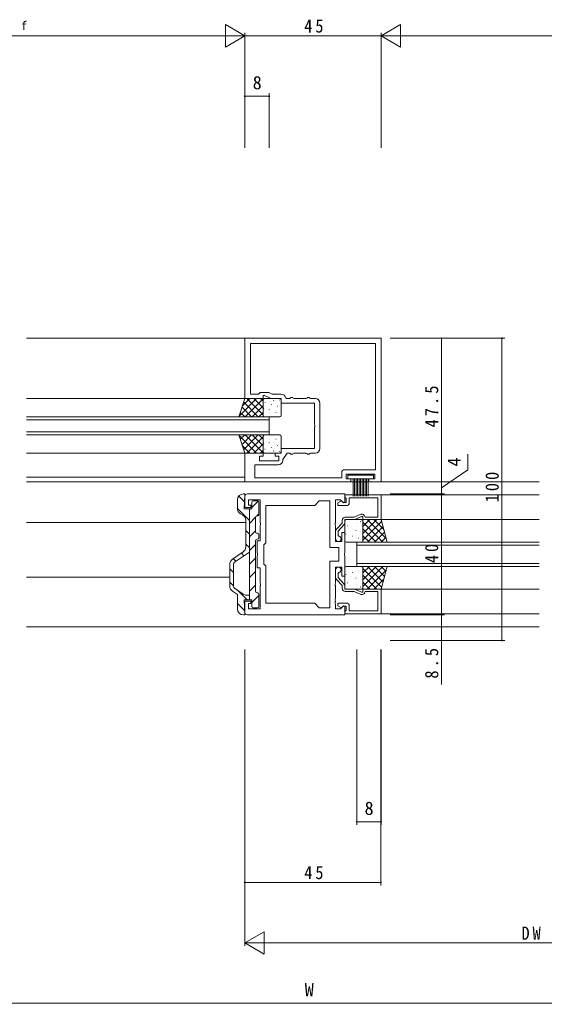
# Model space of a CAD drawing. Units: millimetres, scale not verified. Extents: x -841 to 746, y -594 to 534.
# Drawn here: x 89.4 to 262.9, y -304.6 to 20.7 of the extents above; entities that cross this region are included whole.
import ezdxf
from ezdxf.enums import TextEntityAlignment as Align

# ---------------------------------------------------------------- set-up
doc = ezdxf.new("R2010")
doc.units = ezdxf.units.MM
doc.header["$LTSCALE"] = 2
for name, color, linetype, lineweight in [('0-3_YKK_12', 2, 'Continuous', 9), ('0-5_YKK_D', 6, 'Continuous', 9), ('0-6_YKK_13', 4, 'Continuous', 9), ('0-7_YKK_11', 7, 'Continuous', 9)]:
    doc.layers.add(name, color=color, linetype=linetype, lineweight=lineweight)
doc.styles.add('ＭＳ ゴシック', font='')
doc.styles.get('ＭＳ ゴシック').set_extended_font_data('MS Gothic')

msp = doc.modelspace()

# ---------------------------------------------------------------- linework, layer by layer
at = {"layer": '0-3_YKK_12'}
for p, q in [((163.87, -84.644), (91.62, -84.644)), ((163.87, -104.644), (91.62, -104.644)), ((171.87, -110.644), (91.62, -110.644)), ((171.87, -111.644), (91.62, -111.644)), ((171.87, -110.644), (171.87, -116.644)), ((171.87, -115.644), (91.62, -115.644)), ((171.87, -116.644), (91.62, -116.644)), ((163.87, -122.644), (91.62, -122.644)), ((163.87, -130.644), (91.62, -130.644)), ((261.119, -132.144), (91.62, -132.144)), ((196.87, -136.444), (261.119, -136.444)), ((164.17, -145.644), (91.62, -145.644)), ((208.87, -144.644), (261.119, -144.644)), ((200.87, -152.144), (261.119, -152.144)), ((200.87, -160.144), (200.87, -152.144)), ((200.87, -153.144), (261.119, -153.144)), ((200.87, -159.144), (261.119, -159.144)), ((200.87, -160.144), (261.119, -160.144)), ((158.87, -163.644), (91.62, -163.644)), ((208.87, -167.644), (261.119, -167.644)), ((196.87, -175.844), (261.119, -175.844)), ((196.871, -175.845), (204.879, -175.845)), ((261.119, -180.144), (91.62, -180.144))]:
    msp.add_line(p, q, dxfattribs=at)
at = {"layer": '0-5_YKK_D'}
for p, q in [((163.867, 15.354), (157.459, 19.054)), ((157.459, 19.054), (157.459, 11.654)), ((163.867, -21.646), (163.867, 16.354)), ((163.867, -21.646), (163.867, 16.354)), ((208.87, 15.354), (215.279, 19.054)), ((208.87, -21.646), (208.87, 16.354)), ((208.87, -21.646), (208.87, 16.354)), ((215.279, 11.654), (215.279, 19.054)), ((18.757, 15.354), (156.467, 15.354)), ((163.867, 15.354), (151.05, 15.354)), ((163.867, 15.354), (157.459, 11.654)), ((163.867, 15.354), (208.87, 15.354)), ((208.87, 15.354), (215.279, 11.654)), ((208.87, 15.354), (221.687, 15.354)), ((216.27, 15.354), (353.969, 15.354)), ((163.87, -21.646), (163.87, -3.646)), ((163.87, -4.646), (171.87, -4.646)), ((171.87, -21.646), (171.87, -3.646)), ((211.87, -84.644), (249.87, -84.644)), ((211.87, -84.644), (229.87, -84.644)), ((228.87, -84.644), (228.87, -132.144)), ((248.87, -84.644), (248.87, -184.644)), ((228.87, -132.144), (228.87, -136.144)), ((211.87, -136.144), (229.87, -136.144)), ((211.87, -136.144), (229.87, -136.144)), ((228.87, -136.144), (228.87, -176.144)), ((211.87, -176.144), (229.87, -176.144)), ((211.87, -176.144), (229.87, -176.144)), ((211.87, -184.644), (249.87, -184.644)), ((211.87, -184.644), (229.87, -184.644)), ((163.87, -187.644), (163.87, -265.644)), ((200.87, -187.644), (200.87, -245.644)), ((208.869, -187.644), (208.869, -265.644)), ((208.87, -187.644), (208.87, -245.644)), ((208.87, -244.644), (200.87, -244.644)), ((163.87, -247.644), (163.87, -285.645)), ((163.87, -264.644), (208.869, -264.644)), ((163.87, -284.645), (170.279, -280.945)), ((170.279, -288.345), (170.279, -280.945)), ((163.87, -284.645), (170.279, -288.345)), ((163.87, -284.645), (176.688, -284.645)), ((171.27, -284.645), (348.969, -284.644)), ((352.969, -304.644), (19.769, -304.645))]:
    msp.add_line(p, q, dxfattribs=at)
for points in [[(228.87, -134.144), (237.57, -128.234), (237.57, -122.988)], [(228.87, -176.144), (228.87, -184.644), (228.87, -199.152)]]:
    msp.add_lwpolyline(points, dxfattribs=at)
for centre, start, end in [((163.87, -4.646), 0, 180), ((163.87, -4.646), 180, 0), ((171.87, -4.646), 0, 180), ((171.87, -4.646), 180, 0), ((228.87, -84.644), 90, 270), ((228.87, -84.644), 270, 90), ((248.87, -84.644), 90, 270), ((248.87, -84.644), 270, 90), ((228.87, -132.144), 90, 270), ((228.87, -132.144), 90, 270), ((228.87, -132.144), 270, 90), ((228.87, -132.144), 270, 90), ((228.87, -136.144), 90, 270), ((228.87, -136.144), 90, 270), ((228.87, -136.144), 270, 90), ((228.87, -136.144), 270, 90), ((228.87, -176.144), 90, 270), ((228.87, -176.144), 90, 270), ((228.87, -176.144), 270, 90), ((228.87, -176.144), 270, 90), ((228.87, -184.644), 90, 270), ((228.87, -184.644), 270, 90), ((248.87, -184.644), 90, 270), ((248.87, -184.644), 270, 90), ((200.87, -244.644), 0, 180), ((200.87, -244.644), 180, 0), ((208.87, -244.644), 0, 180), ((208.87, -244.644), 180, 0), ((163.87, -264.644), 0, 180), ((163.87, -264.644), 180, 0), ((208.869, -264.644), 0, 180), ((208.869, -264.644), 180, 0)]:
    msp.add_arc(centre, 0.128, start, end, dxfattribs=at)
at = {"layer": '0-6_YKK_13'}
for p, q in [((161.943, -110.424), (167.723, -104.644)), ((163.066, -107.056), (165.478, -104.644)), ((163.475, -105.829), (168.29, -110.644)), ((163.968, -110.644), (169.87, -104.743)), ((164.535, -104.644), (169.87, -109.979)), ((166.213, -110.644), (169.87, -106.988)), ((166.78, -104.644), (169.87, -107.734)), ((169.026, -104.644), (169.87, -105.489)), ((169.87, -105.144), (169.87, -110.144)), ((169.965, -107.271), (169.972, -107.278)), ((175.37, -104.644), (170.37, -104.644)), ((170.491, -105.879), (170.514, -105.923)), ((171.947, -105.452), (171.955, -105.459)), ((172.682, -106.522), (172.706, -106.566)), ((173.361, -105.28), (173.45, -105.327)), ((174.572, -107.113), (174.596, -107.157)), ((175.306, -105.088), (175.33, -105.132)), ((175.87, -110.144), (175.87, -105.144)), ((162.352, -109.197), (163.8, -110.644)), ((162.914, -107.513), (166.045, -110.644)), ((168.458, -110.644), (169.87, -109.233)), ((170.058, -107.955), (170.082, -107.999)), ((171.837, -108.17), (171.925, -108.217)), ((171.948, -108.547), (171.972, -108.591)), ((172.132, -109.213), (172.14, -109.22)), ((174.14, -109.19), (174.164, -109.234)), ((174.152, -107.427), (174.16, -107.434)), ((170.37, -110.644), (175.37, -110.644)), ((171.516, -110.623), (171.527, -110.644)), ((161.943, -116.865), (167.723, -122.644)), ((162.352, -118.092), (163.8, -116.644)), ((162.914, -119.776), (166.045, -116.644)), ((163.475, -121.46), (168.29, -116.644)), ((163.968, -116.644), (169.87, -122.546)), ((166.213, -116.644), (169.87, -120.301)), ((168.458, -116.644), (169.87, -118.056)), ((170.37, -116.644), (175.37, -116.644)), ((171.516, -116.665), (171.527, -116.644)), ((163.066, -120.232), (165.478, -122.644)), ((164.535, -122.644), (169.87, -117.31)), ((166.78, -122.644), (169.87, -119.555)), ((169.87, -122.144), (169.87, -117.144)), ((169.965, -120.017), (169.972, -120.011)), ((170.058, -119.333), (170.082, -119.289)), ((171.837, -119.119), (171.925, -119.072)), ((171.948, -118.742), (171.972, -118.698)), ((172.132, -118.076), (172.14, -118.069)), ((174.14, -118.099), (174.164, -118.055)), ((174.152, -119.862), (174.16, -119.855)), ((174.572, -120.175), (174.596, -120.131)), ((175.87, -117.144), (175.87, -122.144)), ((169.026, -122.644), (169.87, -121.8)), ((175.37, -122.644), (170.37, -122.644)), ((170.491, -121.41), (170.514, -121.366)), ((171.947, -121.837), (171.955, -121.83)), ((172.682, -120.767), (172.706, -120.723)), ((173.361, -122.008), (173.45, -121.961)), ((175.306, -122.2), (175.33, -122.156)), ((197.87, -129.915), (197.87, -131.115)), ((206.37, -129.915), (197.87, -129.915)), ((206.37, -131.115), (206.37, -129.915)), ((197.87, -131.115), (206.37, -131.115)), ((199.62, -131.115), (199.62, -136.915)), ((200.12, -131.115), (200.12, -136.915)), ((200.62, -131.115), (200.62, -136.915)), ((201.12, -131.115), (201.12, -136.915)), ((201.62, -131.115), (201.62, -136.915)), ((202.12, -131.115), (202.12, -136.915)), ((202.62, -131.115), (202.62, -136.915)), ((203.12, -131.115), (203.12, -136.915)), ((203.62, -131.115), (203.62, -136.915)), ((204.12, -131.115), (204.12, -136.915)), ((204.62, -131.115), (204.62, -136.915)), ((163.57, -136.145), (163.37, -136.145)), ((163.57, -141.145), (163.87, -136.464)), ((161.37, -138.145), (161.37, -140.987)), ((163.719, -138.813), (161.805, -136.899)), ((168.246, -138.527), (166.17, -140.603)), ((166.17, -140.844), (166.17, -138.944)), ((166.67, -138.444), (167.97, -138.444)), ((168.47, -142.945), (168.47, -138.944)), ((165.37, -144.954), (161.37, -140.954)), ((162.378, -142.723), (163.163, -143.172)), ((165.87, -141.145), (163.57, -141.145)), ((165.37, -171.144), (165.37, -141.145)), ((165.628, -141.145), (165.37, -141.403)), ((168.47, -142.793), (167.815, -143.448)), ((164.17, -153.688), (164.17, -144.908)), ((167.373, -143.89), (165.37, -145.893)), ((167.37, -143.945), (167.37, -148.644)), ((167.87, -143.445), (167.97, -143.445)), ((196.871, -151.643), (196.871, -145.143)), ((197.37, -144.643), (202.37, -144.643)), ((198.194, -144.698), (198.201, -144.705)), ((198.459, -145.361), (198.483, -145.404)), ((200.65, -146.004), (200.674, -146.047)), ((202.062, -145.322), (202.151, -145.369)), ((202.381, -144.854), (202.388, -144.86)), ((202.871, -149.232), (207.459, -144.643)), ((202.871, -146.986), (205.214, -144.643)), ((202.871, -144.741), (202.969, -144.643)), ((202.871, -145.143), (202.871, -151.643)), ((202.871, -151.477), (209.046, -145.301)), ((202.871, -145.487), (209.526, -152.143)), ((204.271, -144.643), (210.543, -150.915)), ((206.516, -144.643), (209.726, -147.853)), ((208.761, -144.643), (208.91, -144.792)), ((165.37, -149.445), (164.17, -148.245)), ((167.37, -148.383), (165.37, -150.383)), ((167.87, -149.144), (167.971, -149.144)), ((168.471, -150.644), (168.471, -149.644)), ((197.292, -149.462), (197.316, -149.506)), ((197.686, -146.705), (197.775, -146.752)), ((198.026, -147.437), (198.05, -147.481)), ((198.676, -148.726), (198.684, -148.732)), ((199.916, -148.028), (199.94, -148.072)), ((200.538, -148.212), (200.626, -148.258)), ((200.659, -146.906), (200.666, -146.913)), ((202.108, -148.671), (202.132, -148.715)), ((202.54, -146.595), (202.564, -146.639)), ((202.864, -148.881), (202.871, -148.887)), ((202.871, -147.733), (207.281, -152.143)), ((204.449, -152.143), (209.519, -147.074)), ((206.694, -152.143), (209.991, -148.846)), ((165.37, -153.935), (164.17, -152.735)), ((167.37, -152.873), (165.37, -154.873)), ((167.37, -168.344), (167.37, -151.644)), ((167.971, -151.144), (167.87, -151.144)), ((196.871, -151.558), (196.884, -151.582)), ((202.37, -152.143), (197.37, -152.143)), ((198.75, -152.13), (198.757, -152.143)), ((199.484, -150.105), (199.508, -150.149)), ((200.844, -150.667), (200.851, -150.674)), ((201.374, -150.696), (201.398, -150.74)), ((202.871, -149.978), (205.036, -152.143)), ((208.939, -152.143), (210.464, -150.618)), ((159.747, -157.752), (163.294, -155.343)), ((160.421, -158.741), (165.37, -155.376)), ((163.555, -156.61), (162.695, -155.75)), ((158.871, -159.407), (158.87, -166.688)), ((160.883, -158.427), (160.021, -157.566)), ((160.071, -159.403), (160.07, -166.686)), ((167.37, -157.363), (165.37, -159.363)), ((160.071, -162.105), (158.871, -160.905)), ((167.37, -161.853), (165.37, -163.853)), ((196.871, -160.643), (196.871, -167.143)), ((196.871, -160.729), (196.884, -160.704)), ((202.37, -160.143), (197.37, -160.143)), ((198.75, -160.157), (198.757, -160.143)), ((199.484, -162.182), (199.508, -162.138)), ((200.844, -161.619), (200.851, -161.613)), ((201.374, -161.59), (201.398, -161.546)), ((202.871, -166.799), (209.526, -160.143)), ((202.871, -164.554), (207.281, -160.143)), ((202.871, -162.309), (205.036, -160.143)), ((202.871, -167.143), (202.871, -160.643)), ((202.871, -160.81), (209.046, -166.985)), ((204.271, -167.643), (210.543, -161.372)), ((204.449, -160.143), (209.519, -165.213)), ((206.694, -160.143), (209.991, -163.44)), ((208.939, -160.143), (210.464, -161.668)), ((160.07, -166.595), (158.87, -165.395)), ((197.292, -162.825), (197.316, -162.781)), ((197.686, -165.582), (197.775, -165.535)), ((198.026, -164.849), (198.05, -164.806)), ((198.676, -163.561), (198.684, -163.554)), ((199.916, -164.258), (199.94, -164.214)), ((200.538, -164.075), (200.626, -164.028)), ((200.659, -165.38), (200.666, -165.373)), ((202.108, -163.615), (202.132, -163.571)), ((202.54, -165.692), (202.564, -165.648)), ((202.864, -163.405), (202.871, -163.399)), ((202.871, -163.055), (207.459, -167.643)), ((202.871, -165.3), (205.214, -167.643)), ((206.516, -167.643), (209.726, -164.433)), ((159.747, -168.343), (161.37, -169.444)), ((160.42, -167.348), (163.289, -169.298)), ((164.62, -171.144), (161.677, -168.202)), ((167.37, -166.343), (165.37, -168.343)), ((167.87, -168.844), (167.97, -168.844)), ((197.37, -167.643), (202.37, -167.643)), ((198.194, -167.589), (198.201, -167.582)), ((198.459, -166.926), (198.483, -166.882)), ((200.65, -166.283), (200.674, -166.239)), ((202.062, -166.964), (202.151, -166.918)), ((202.381, -167.433), (202.388, -167.426)), ((202.871, -167.545), (202.969, -167.643)), ((208.761, -167.643), (208.91, -167.494)), ((161.37, -174.144), (161.37, -169.444)), ((163.805, -174.82), (161.37, -172.385)), ((163.57, -171.144), (163.87, -175.825)), ((165.87, -171.144), (163.57, -171.144)), ((164.414, -169.644), (165.37, -169.644)), ((168.47, -169.733), (166.17, -172.034)), ((166.17, -171.444), (166.17, -173.345)), ((168.47, -169.345), (168.47, -173.345)), ((166.67, -173.845), (167.97, -173.845)), ((163.57, -176.144), (163.37, -176.144))]:
    msp.add_line(p, q, dxfattribs=at)
for points in [[(161.87, -110.644), (163.87, -104.644), (169.87, -104.644), (169.87, -110.644)], [(161.87, -116.644), (163.87, -122.644), (169.87, -122.644), (169.87, -116.644)], [(210.871, -152.143), (208.871, -144.643), (202.871, -144.643), (202.871, -152.143)], [(210.871, -160.143), (208.871, -167.643), (202.871, -167.643), (202.871, -160.143)]]:
    msp.add_lwpolyline(points, close=True, dxfattribs=at)
for centre, radius, start, end in [((170.37, -105.144), 0.5, 90, 180), ((175.37, -105.144), 0.5, 0, 90), ((170.37, -110.144), 0.5, 180, 270), ((175.37, -110.144), 0.5, 270, 0), ((170.37, -117.144), 0.5, 90, 180), ((175.37, -117.144), 0.5, 0, 90), ((170.37, -122.144), 0.5, 180, 270), ((175.37, -122.144), 0.5, 270, 0), ((163.37, -138.145), 2, 90, 180), ((163.57, -136.445), 0.3, 356.34024, 90), ((166.67, -138.944), 0.5, 90.00359, 180.00359), ((167.97, -138.944), 0.5, 0.00359, 90.00359), ((163.37, -140.987), 2, 180, 240.25461), ((165.87, -140.845), 0.3, 270, 0.00359), ((167.97, -142.945), 0.5, 270, 0.00359), ((162.17, -144.908), 2, 0, 60.25461), ((167.87, -143.945), 0.5, 90.00003, 180), ((197.37, -145.143), 0.5, 90, 180), ((202.37, -145.143), 0.5, 0, 90), ((167.87, -148.644), 0.5, 180, 270.00359), ((167.971, -149.644), 0.5, 0.00359, 90.00359), ((167.87, -151.644), 0.5, 90.02863, 180), ((167.971, -150.644), 0.5, 270.00359, 0.00359), ((197.37, -151.643), 0.5, 180, 270), ((202.37, -151.643), 0.5, 270, 0), ((162.17, -153.688), 2, 304.18898, 0), ((160.871, -159.407), 2, 124.18898, 179.9971), ((160.871, -159.403), 0.8, 124.21613, 179.9971), ((197.37, -160.643), 0.5, 90, 180), ((202.37, -160.643), 0.5, 0, 90), ((160.87, -166.688), 2, 179.9971, 235.83192), ((160.87, -166.686), 0.8, 179.9971, 235.78386), ((167.87, -168.344), 0.5, 180, 270), ((167.97, -169.344), 0.5, 359.9964, 90), ((197.37, -167.143), 0.5, 180, 270), ((202.37, -167.143), 0.5, 270, 0), ((164.414, -167.644), 2, 235.78386, 270), ((165.87, -171.444), 0.3, 359.9964, 90), ((163.37, -174.144), 2, 180, 270), ((166.67, -173.345), 0.5, 179.9964, 269.9964), ((167.97, -173.345), 0.5, 269.9964, 359.9964), ((163.57, -175.844), 0.3, 270, 3.65974)]:
    msp.add_arc(centre, radius, start, end, dxfattribs=at)
at = {"layer": '0-7_YKK_11'}
for p, q in [((207.07, -128.144), (207.07, -86.444)), ((188.67, -106.144), (188.67, -121.144)), ((196.87, -128.144), (207.07, -128.144)), ((193.87, -151.043), (193.87, -148.523)), ((193.87, -161.245), (193.87, -163.764)), ((186.94, -172.344), (170.8, -172.344)), ((196.87, -176.144), (164.67, -176.144))]:
    msp.add_line(p, q, dxfattribs=at)
for points in [[(208.87, -132.144), (208.87, -84.644), (163.87, -84.644), (163.87, -104.644), (169.87, -104.644), (169.87, -103.644), (170.37, -103.644), (172.515, -104.644), (175.87, -104.644), (175.87, -106.144), (186.87, -106.144), (186.87, -113.186), (186.99, -113.369), (186.99, -113.919), (186.87, -114.103), (186.87, -121.144), (175.87, -121.144), (175.87, -122.644), (173.87, -122.644), (173.87, -123.644), (175.07, -123.644), (175.07, -125.244), (168.67, -125.244), (168.67, -123.644), (169.87, -123.644), (169.87, -122.644), (163.87, -122.644), (163.87, -132.144), (198.87, -132.144), (198.87, -131.144), (197.37, -131.144), (197.37, -129.644), (206.87, -129.644), (206.87, -131.144), (204.87, -131.144), (204.87, -132.144)], [(186.94, -172.344), (170.8, -172.344), (170.8, -159.974), (170.17, -159.344), (170.17, -152.944), (170.8, -152.314), (170.8, -139.944), (186.94, -139.944), (188.44, -138.444), (191.94, -138.444), (191.94, -153.874), (194.94, -153.874), (194.94, -158.414), (191.94, -158.414), (191.94, -173.844), (188.44, -173.844)]]:
    msp.add_lwpolyline(points, close=True, dxfattribs=at)
for points in [[(207.07, -128.144), (207.07, -86.444), (165.67, -86.444), (165.67, -103.144), (168.37, -103.144), (168.87, -102.644), (171.77, -102.644), (172.843, -103.144), (175.87, -103.144)], [(177.349, -104.394), (177.645, -104.644), (178.67, -104.644), (178.87, -104.444), (179.07, -104.244), (179.67, -104.244), (179.87, -104.444), (180.07, -104.644), (184.17, -104.644), (184.37, -104.444), (184.57, -104.244), (185.17, -104.244), (185.37, -104.444), (185.57, -104.644), (187.17, -104.644)], [(187.17, -122.644), (185.57, -122.644), (185.37, -122.844), (185.17, -123.044), (184.57, -123.044), (184.37, -122.844), (184.17, -122.644), (180.07, -122.644), (179.87, -122.844), (179.67, -123.044), (179.07, -123.044), (178.87, -122.844), (178.67, -122.644), (177.87, -122.644), (176.37, -124.787), (176.37, -125.044)], [(174.87, -126.544), (167.17, -126.544), (167.17, -130.844), (195.87, -130.844), (195.87, -129.144)], [(164.67, -136.144), (196.87, -136.144), (196.87, -138.945), (196.5, -139.098), (195.476, -138.074), (193.87, -138.074), (193.87, -145.686), (193.75, -145.869), (193.75, -146.419), (193.87, -146.603), (193.87, -151.944), (195.87, -151.944), (195.87, -148.944), (196.87, -148.944), (196.87, -155.686), (196.75, -155.869), (196.75, -156.419), (196.87, -156.603), (196.87, -163.344), (195.87, -163.344), (195.87, -160.344), (193.87, -160.344), (193.87, -165.686), (193.75, -165.869), (193.75, -166.419), (193.87, -166.603), (193.87, -170.686), (193.75, -170.869), (193.75, -171.419), (193.87, -171.603), (193.87, -171.686), (193.75, -171.869), (193.75, -172.419), (193.87, -172.603), (193.87, -174.214), (195.476, -174.214), (196.5, -173.19), (196.87, -173.344), (196.87, -176.144)], [(197.37, -140.043), (194.57, -140.043), (194.57, -139.143), (195.609, -138.543), (195.92, -138.543), (196.42, -139.043), (197.37, -139.043), (197.37, -137.643), (197.17, -137.443), (196.87, -137.143), (196.87, -136.443)], [(196.87, -136.443), (208.87, -136.443), (208.87, -144.643), (202.87, -144.643), (202.87, -143.643), (202.37, -143.643), (200.226, -144.643), (196.87, -144.643), (196.87, -145.742)], [(163.87, -175.344), (163.87, -171.644), (165.87, -171.644), (165.87, -172.444), (165.07, -172.444), (165.07, -174.214), (168.87, -174.214), (168.87, -166.603), (168.99, -166.419), (168.99, -165.869), (168.87, -165.686), (168.87, -160.644), (167.87, -160.644), (167.87, -156.603), (167.99, -156.419), (167.99, -155.869), (167.87, -155.686), (167.87, -151.644), (168.87, -151.644), (168.87, -146.603), (168.99, -146.419), (168.99, -145.869), (168.87, -145.686), (168.87, -138.074), (165.07, -138.074), (165.07, -139.844), (165.87, -139.844), (165.87, -140.644), (163.87, -140.644), (163.87, -136.944)], [(203.382, -143.343), (203.67, -143.843), (207.87, -143.843), (207.87, -137.443), (198.37, -137.443), (198.37, -139.043)], [(197.07, -143.843), (200.048, -143.843), (202.193, -142.843), (202.516, -142.843)], [(194.148, -147.832), (196.07, -145.822), (196.07, -144.843)], [(196.593, -146.433), (194.67, -148.443), (194.67, -149.86), (194.92, -150.156)], [(196.593, -165.855), (194.67, -163.845), (194.67, -162.428), (194.92, -162.132)], [(194.148, -164.456), (196.07, -166.466), (196.07, -167.445)], [(196.87, -175.845), (208.87, -175.845), (208.87, -167.645), (202.87, -167.645), (202.87, -168.645), (202.37, -168.645), (200.226, -167.645), (196.87, -167.645), (196.87, -166.546)], [(197.07, -168.445), (200.048, -168.445), (202.193, -169.445), (202.516, -169.445)], [(203.382, -168.945), (203.67, -168.445), (207.87, -168.445), (207.87, -174.845), (198.37, -174.845), (198.37, -173.245)], [(197.37, -172.245), (194.57, -172.245), (194.57, -173.145), (195.609, -173.745), (195.92, -173.745), (196.42, -173.245), (197.37, -173.245), (197.37, -174.645), (197.17, -174.845), (196.87, -175.145), (196.87, -175.845)]]:
    msp.add_lwpolyline(points, dxfattribs=at)
for centre, radius, start, end in [((175.87, -104.644), 1.5, 9.59407, 89.99998), ((187.17, -106.144), 1.5, 0, 89.99998), ((187.17, -121.144), 1.5, 270, 359.99998), ((174.87, -125.044), 1.5, 270, 359.99998), ((196.87, -129.144), 1, 90, 179.99998), ((164.67, -136.944), 0.8, 90, 179.99998), ((197.37, -139.043), 1, 270, 359.99998), ((202.516, -143.843), 1, 30, 90.00002), ((197.07, -144.843), 1, 90, 179.99998), ((195.87, -145.742), 1, 316.27299, 0), ((194.87, -148.523), 1, 136.27299, 180), ((194.77, -151.043), 0.9, 179.99998, 80.40593), ((194.77, -161.245), 0.9, 279.59406, 180), ((194.87, -163.764), 1, 179.99998, 223.72699), ((195.87, -166.546), 1, 359.99998, 43.72699), ((197.07, -167.445), 1, 180, 269.99998), ((202.516, -168.445), 1, 269.99997, 329.99998), ((197.37, -173.245), 1, 0, 89.99998), ((164.67, -175.344), 0.8, 180, 269.99998)]:
    msp.add_arc(centre, radius, start, end, dxfattribs=at)

# ---------------------------------------------------------------- texts
at = {"layer": '0-5_YKK_D', "color": 4, "style": 'ＭＳ ゴシック'}
msp.add_text('f', height=2.933, dxfattribs=at).set_placement((89.851, 16.354), align=Align.BOTTOM_LEFT)
at = {"layer": '0-5_YKK_D', "color": 7, "style": 'ＭＳ ゴシック'}
for s, p in [('8', (166.43, -3.646)), ('8', (203.43, -243.644)), ('W', (183.646, -303.645))]:
    msp.add_text(s, height=4.399, dxfattribs=at).set_placement(p, align=Align.BOTTOM_LEFT)
msp.add_text('4', height=4.399, rotation=90, dxfattribs=at).set_placement((236.57, -127.096), align=Align.BOTTOM_LEFT)
at = {"layer": '0-5_YKK_D', "color": 7, "char_height": 4.399, "attachment_point": 7, "style": 'ＭＳ ゴシック'}
for s, insert in [('\\T1.36;\\W0.9;45', (183.489, 16.354)), ('\\T1.36;\\W0.9;45', (183.49, -263.644)), ('\\T1.36;\\W0.9;DW', (255.327, -283.644))]:
    msp.add_mtext(s, dxfattribs=dict(at, insert=insert))
at = {"layer": '0-5_YKK_D', "color": 7, "char_height": 4.399, "attachment_point": 7, "rotation": 90, "style": 'ＭＳ ゴシック'}
for s, insert in [('\\T1.38;\\W0.9;47.5', (227.87, -114.154)), ('\\T1.38;\\W0.9;100', (247.87, -138.964)), ('\\T1.36;\\W0.9;40', (227.87, -159.024)), ('\\T1.38;\\W0.9;8.5', (227.87, -197.238))]:
    msp.add_mtext(s, dxfattribs=dict(at, insert=insert))

doc.saveas('drawing.dxf')
